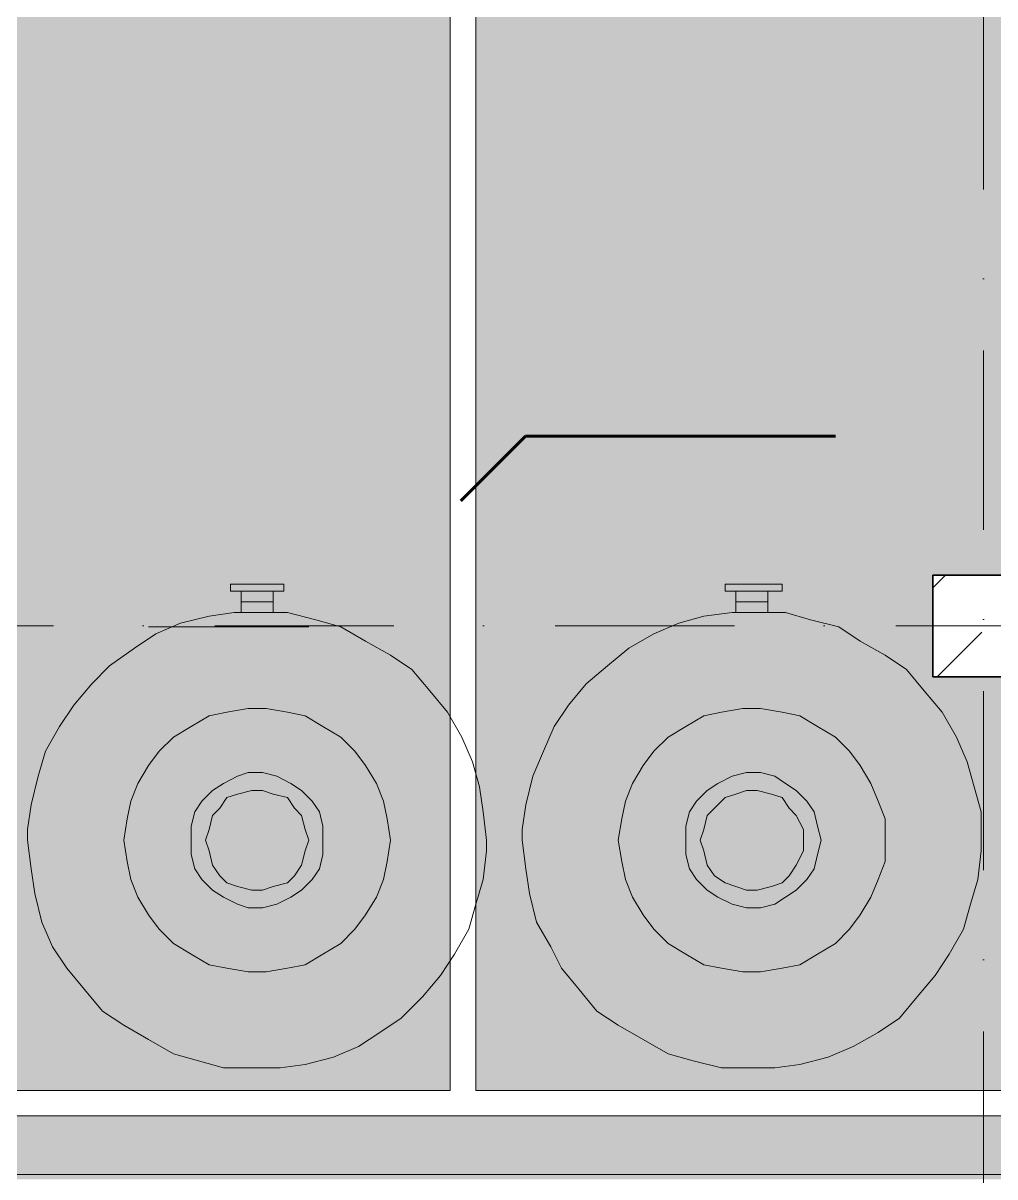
# Model space of a CAD drawing. Header units: millimetres. Extents: x -34838 to 729576, y -214038 to 121482.
# Drawn here: x 538660 to 542486, y -93908 to -89363 of the extents above; entities that cross this region are included whole.
import ezdxf
from ezdxf.enums import TextEntityAlignment as Align

# ---------------------------------------------------------------- set-up
doc = ezdxf.new("R2010")
doc.units = ezdxf.units.MM
doc.header["$MEASUREMENT"] = 0
doc.linetypes.add('Штрихпунктирная', pattern=[1340.555525, 705.555534, -352.777767, 0, -282.222223])
doc.layers.add('0_Ном._пера__202', color=7, linetype='Continuous', lineweight=13, true_color=0xe89b00)
doc.layers.add('АП _ 0 _ ОБЛАДНАННЯ (НИЖНЄ).3D_Ном._пера__79', color=7, linetype='Continuous', lineweight=13, true_color=0x00bf30)
for name, color, linetype in [('А _ ОСІ КООРДИНАЦІЙНІ.3D', 7, 'Continuous'), ('АБ _ 0 _ СТІНИ _ ЗОВНІШНІ .3D', 7, 'Continuous'), ('АБ _ 1 _ КОЛОНИ _ КБ.3D', 7, 'Continuous'), ('АП _ ТЕП _ ЗОНИ ПРИМІЩЕНЬ .3D', 7, 'Continuous')]:
    doc.layers.add(name, color=color, linetype=linetype)
for name, color, linetype, lineweight in [('А _ ОСІ КООРДИНАЦІЙНІ.3D_Ном._пера__105', 7, 'Continuous', 13), ('А _ ОСІ КООРДИНАЦІЙНІ.3D_Ном._пера__25', 7, 'Continuous', 0), ('АБ _ 0 _ СТІНИ _ ЗОВНІШНІ .3D_Ном._пера__1', 7, 'Continuous', 13), ('АБ _ 0 _ СТІНИ _ ЗОВНІШНІ .3D_Ном._пера__87', 7, 'Continuous', 13), ('АБ _ 1 _ КОЛОНИ _ КБ.3D_Ном._пера__28', 7, 'Continuous', 35), ('АП _ 0 _ ОБЛАДНАННЯ (НИЖНЄ).3D_Ном._пера__151', 7, 'Continuous', 60), ('АП _ 0 _ ОБЛАДНАННЯ (НИЖНЄ).3D_Ном._пера__5', 7, 'Continuous', 0)]:
    doc.layers.add(name, color=color, linetype=linetype, lineweight=lineweight)
doc.styles.add('СГЕНЕРИР_СТИЛЬ_1', font='Arial.ttf')

# ---------------------------------------------------------------- blocks, each defined once
blk = doc.blocks.new('Стена_78_1', base_point=(524291.8, -93977.7))
at = {"layer": 'АБ _ 0 _ СТІНИ _ ЗОВНІШНІ .3D_Ном._пера__87', "color": 7, "linetype": 'Continuous', "lineweight": 13, "flags": 128}
blk.add_lwpolyline([(548726.8, -93897.7), (524561.8, -93897.7)], dxfattribs=at)
blk = doc.blocks.new('Колонна_76_1', base_point=(542441.8, -91737.7))
at = {"layer": 'АБ _ 1 _ КОЛОНИ _ КБ.3D', "linetype": 'Continuous', "lineweight": 0, "true_color": 0x000000}
h = blk.add_hatch(dxfattribs=at)
h.set_pattern_fill('М___БЕТОН_АРМОВАНИЙ___З__C0', color=18, style=0, pattern_type=2)
h.set_pattern_definition([(45, (518441.76, -97737.7), (-367.696, 367.696), []), (45, (518257.9, -97553.85), (-367.696, 367.696), [390, -130, 0, -130])])
h.paths.add_polyline_path([(542641.8, -91537.7), (542241.8, -91537.7), (542241.8, -91937.7), (542641.8, -91937.7)])
at = {"layer": 'АБ _ 1 _ КОЛОНИ _ КБ.3D_Ном._пера__28', "color": 7, "linetype": 'Continuous', "lineweight": 35, "flags": 128}
blk.add_lwpolyline([(542641.8, -91537.7), (542241.8, -91537.7), (542241.8, -91937.7), (542641.8, -91937.7)], close=True, dxfattribs=at)
blk = doc.blocks.new('Стандартный Маркер Сетки')
at = {"layer": 'А _ ОСІ КООРДИНАЦІЙНІ.3D_Ном._пера__105', "color": 7, "linetype": 'Штрихпунктирная', "lineweight": 13}
blk.add_line((500, 0), (18399.2, 0), dxfattribs=at)
at = {"layer": 'А _ ОСІ КООРДИНАЦІЙНІ.3D_Ном._пера__25', "color": 7, "lineweight": 0, "style": 'СГЕНЕРИР_СТИЛЬ_1'}
blk.add_attdef('AC_MarkerText_1', text='', height=700, rotation=90, dxfattribs=at).set_placement((19899.2, 40), align=Align.MIDDLE_CENTER)
blk = doc.blocks.new('Стандартный Маркер Сетки_2')
at = {"layer": 'А _ ОСІ КООРДИНАЦІЙНІ.3D_Ном._пера__105', "color": 7, "linetype": 'Штрихпунктирная', "lineweight": 13}
blk.add_line((500, 0), (99754.182117, 0), dxfattribs=at)
at = {"layer": 'А _ ОСІ КООРДИНАЦІЙНІ.3D_Ном._пера__25', "color": 7, "lineweight": 0, "style": 'СГЕНЕРИР_СТИЛЬ_1'}
blk.add_attdef('AC_MarkerText_1', text='', height=700, dxfattribs=at).set_placement((-1000, 40.005), align=Align.MIDDLE_CENTER)

msp = doc.modelspace()

# ---------------------------------------------------------------- hatches: boundary and pattern name
at = {"layer": '0_Ном._пера__202', "linetype": 'Continuous', "lineweight": 0, "true_color": 0x3a2600}
h = msp.add_hatch(color=38, dxfattribs=at)
h.paths.add_polyline_path([(537345.8, -89145.7), (537345.8, -85887.7), (549367.8, -85887.7), (549367.8, -91535.7), (548746.8, -91535.7), (548466.8, -91537.7), (548466.8, -91937.7), (548746.8, -91937.7), (548746.8, -93917.7), (524541.8, -93917.7), (524541.8, -91939.1), (524641.8, -91937.7), (524641.8, -91537.7), (524541.8, -91535.7), (524541.8, -89145.7)])
h.paths.add_polyline_path([(548441.8, -93667.7), (548441.8, -93567.7), (540441.8, -93567.7), (540441.8, -89237.7), (546311.8, -89237.7), (546311.8, -86887.7), (546215.8, -86887.7), (546211.8, -86887.7), (546211.8, -89137.7), (540441.8, -89137.7), (540441.8, -88437.7), (539841.8, -88437.7), (539841.8, -88542.3), (538499.8, -88542.3), (538499.8, -86772.3), (538399.8, -86772.3), (538399.8, -88642.3), (539841.8, -88642.3), (539841.8, -88900), (539841.8, -89237.7), (540341.8, -89237.7), (540341.8, -93567.7), (528441.8, -93567.7), (528441.8, -93667.7)], flags=0)
h.paths.add_polyline_path([(530641.8, -91937.7), (530241.8, -91937.7), (530241.8, -91537.7), (530641.8, -91537.7)], flags=0)
h.paths.add_polyline_path([(536241.8, -91537.7), (536641.8, -91537.7), (536641.8, -91937.7), (536241.8, -91937.7)], flags=0)
h.paths.add_polyline_path([(542641.8, -91937.7), (542241.8, -91937.7), (542241.8, -91537.7), (542641.8, -91537.7)], flags=0)
h.paths.add_polyline_path([(548016.8, -91937.7), (548016.8, -91537.7), (548416.8, -91537.7), (548416.8, -91937.7)], flags=0)

# ---------------------------------------------------------------- linework, layer by layer
at = {"layer": 'АБ _ 0 _ СТІНИ _ ЗОВНІШНІ .3D_Ном._пера__1', "color": 7, "linetype": 'Continuous', "lineweight": 13}
for p, q in [((540441.8, -88437.7), (540441.8, -92346)), ((540341.8, -93567.7), (540341.8, -89237.7)), ((540441.8, -92346), (540441.8, -93567.7)), ((528441.8, -93567.7), (540341.8, -93567.7)), ((540441.8, -93567.7), (548441.8, -93567.7)), ((548441.8, -93667.7), (528441.8, -93667.7))]:
    msp.add_line(p, q, dxfattribs=at)
at = {"layer": 'АП _ 0 _ ОБЛАДНАННЯ (НИЖНЄ).3D_Ном._пера__151', "color": 7, "linetype": 'Continuous', "lineweight": 60}
for p, q in [((540638, -90989.7), (540383.5, -91244.3)), ((541858, -90989.7), (540638, -90989.7))]:
    msp.add_line(p, q, dxfattribs=at)
at = {"layer": 'АП _ 0 _ ОБЛАДНАННЯ (НИЖНЄ).3D_Ном._пера__5', "color": 7, "linetype": 'Continuous', "lineweight": 0}
for points in [[(539476.1, -91572.9), (539476.1, -91600.9)], [(539476.1, -91572.9), (539490.1, -91572.9)], [(539490.1, -91572.9), (539476.1, -91572.9)], [(539476.1, -91572.9), (539476.1, -91600.9)], [(539476.1, -91572.9), (539490.1, -91572.9)], [(539490.1, -91572.9), (539476.1, -91572.9)], [(539490.1, -91572.9), (539504.1, -91572.9)], [(539504.1, -91572.9), (539490.1, -91572.9)], [(539490.1, -91572.9), (539504.1, -91572.9)], [(539504.1, -91572.9), (539490.1, -91572.9)], [(539504.1, -91572.9), (539518.1, -91572.9)], [(539518.1, -91572.9), (539504.1, -91572.9)], [(539518.1, -91572.9), (539504.1, -91572.9)], [(539504.1, -91572.9), (539518.1, -91572.9)], [(539504.1, -91572.9), (539518.1, -91572.9)], [(539518.1, -91572.9), (539504.1, -91572.9)], [(539518.1, -91572.9), (539504.1, -91572.9)], [(539504.1, -91572.9), (539518.1, -91572.9)], [(539532.1, -91572.9), (539518.1, -91572.9)], [(539518.1, -91572.9), (539532.1, -91572.9)], [(539532.1, -91572.9), (539518.1, -91572.9)], [(539518.1, -91572.9), (539532.1, -91572.9)], [(539518.1, -91572.9), (539546.2, -91572.9)], [(539532.1, -91572.9), (539518.1, -91572.9)], [(539518.1, -91572.9), (539532.1, -91572.9)], [(539532.1, -91572.9), (539518.1, -91572.9)], [(539518.1, -91572.9), (539532.1, -91572.9)], [(539546.2, -91572.9), (539532.1, -91572.9)], [(539532.1, -91572.9), (539546.2, -91572.9)], [(539532.1, -91572.9), (539546.2, -91572.9)], [(539546.2, -91572.9), (539532.1, -91572.9)], [(539532.1, -91572.9), (539546.2, -91572.9)], [(539546.2, -91572.9), (539532.1, -91572.9)], [(539546.2, -91572.9), (539574.2, -91572.9)], [(539546.2, -91572.9), (539560.2, -91572.9)], [(539546.2, -91572.9), (539560.2, -91572.9)], [(539560.2, -91572.9), (539546.2, -91572.9)], [(539546.2, -91572.9), (539560.2, -91572.9)], [(539560.2, -91572.9), (539546.2, -91572.9)], [(539560.2, -91572.9), (539574.2, -91572.9)], [(539560.2, -91572.9), (539574.2, -91572.9)], [(539574.2, -91572.9), (539560.2, -91572.9)], [(539560.2, -91572.9), (539574.2, -91572.9)], [(539574.2, -91572.9), (539560.2, -91572.9)], [(539574.2, -91572.9), (539602.2, -91572.9)], [(539574.2, -91572.9), (539602.2, -91572.9)], [(539574.2, -91572.9), (539588.2, -91572.9)], [(539588.2, -91572.9), (539574.2, -91572.9)], [(539574.2, -91572.9), (539588.2, -91572.9)], [(539588.2, -91572.9), (539574.2, -91572.9)], [(539588.2, -91572.9), (539602.2, -91572.9)], [(539602.2, -91572.9), (539588.2, -91572.9)], [(539588.2, -91572.9), (539602.2, -91572.9)], [(539602.2, -91572.9), (539588.2, -91572.9)], [(539602.2, -91572.9), (539630.2, -91572.9)], [(539602.2, -91572.9), (539616.2, -91572.9)], [(539602.2, -91572.9), (539616.2, -91572.9)], [(539616.2, -91572.9), (539602.2, -91572.9)], [(539602.2, -91572.9), (539616.2, -91572.9)], [(539616.2, -91572.9), (539602.2, -91572.9)], [(539630.2, -91572.9), (539616.2, -91572.9)], [(539616.2, -91572.9), (539630.2, -91572.9)], [(539616.2, -91572.9), (539630.2, -91572.9)], [(539630.2, -91572.9), (539658.2, -91572.9)], [(539658.2, -91572.9), (539630.2, -91572.9)], [(539644.2, -91572.9), (539630.2, -91572.9)], [(539630.2, -91572.9), (539644.2, -91572.9)], [(539644.2, -91572.9), (539630.2, -91572.9)], [(539630.2, -91572.9), (539644.2, -91572.9)], [(539630.2, -91572.9), (539658.2, -91572.9)], [(539658.2, -91572.9), (539630.2, -91572.9)], [(539644.2, -91572.9), (539630.2, -91572.9)], [(539630.2, -91572.9), (539644.2, -91572.9)], [(539644.2, -91572.9), (539630.2, -91572.9)], [(539630.2, -91572.9), (539644.2, -91572.9)], [(539658.2, -91572.9), (539644.2, -91572.9)], [(539644.2, -91572.9), (539658.2, -91572.9)], [(539658.2, -91572.9), (539644.2, -91572.9)], [(539644.2, -91572.9), (539658.2, -91572.9)], [(539658.2, -91572.9), (539672.3, -91572.9)], [(539672.3, -91572.9), (539658.2, -91572.9)], [(539658.2, -91572.9), (539672.3, -91572.9)], [(539672.3, -91572.9), (539658.2, -91572.9)], [(539672.3, -91572.9), (539686.3, -91572.9)], [(539686.3, -91572.9), (539672.3, -91572.9)], [(539672.3, -91572.9), (539686.3, -91572.9)], [(539686.3, -91572.9), (539672.3, -91572.9)], [(539686.3, -91600.9), (539686.3, -91572.9)], [(539686.3, -91600.9), (539686.3, -91572.9)], [(541423.6, -91572.9), (541423.6, -91600.9)], [(541423.6, -91572.9), (541437.6, -91572.9)], [(541437.6, -91572.9), (541423.6, -91572.9)], [(541423.6, -91572.9), (541423.6, -91600.9)], [(541423.6, -91572.9), (541437.6, -91572.9)], [(541437.6, -91572.9), (541423.6, -91572.9)], [(541437.6, -91572.9), (541451.7, -91572.9)], [(541451.7, -91572.9), (541437.6, -91572.9)], [(541437.6, -91572.9), (541451.7, -91572.9)], [(541451.7, -91572.9), (541437.6, -91572.9)], [(541451.7, -91572.9), (541479.7, -91572.9)], [(541479.7, -91572.9), (541451.7, -91572.9)], [(541465.7, -91572.9), (541451.7, -91572.9)], [(541451.7, -91572.9), (541465.7, -91572.9)], [(541451.7, -91572.9), (541479.7, -91572.9)], [(541479.7, -91572.9), (541451.7, -91572.9)], [(541465.7, -91572.9), (541451.7, -91572.9)], [(541451.7, -91572.9), (541465.7, -91572.9)], [(541479.7, -91572.9), (541465.7, -91572.9)], [(541465.7, -91572.9), (541479.7, -91572.9)], [(541479.7, -91572.9), (541465.7, -91572.9)], [(541465.7, -91572.9), (541479.7, -91572.9)], [(541479.7, -91572.9), (541507.7, -91572.9)], [(541493.7, -91572.9), (541479.7, -91572.9)], [(541479.7, -91572.9), (541493.7, -91572.9)], [(541479.7, -91572.9), (541493.7, -91572.9)], [(541493.7, -91572.9), (541507.7, -91572.9)], [(541493.7, -91572.9), (541507.7, -91572.9)], [(541507.7, -91572.9), (541493.7, -91572.9)], [(541493.7, -91572.9), (541507.7, -91572.9)], [(541507.7, -91572.9), (541493.7, -91572.9)], [(541507.7, -91572.9), (541535.7, -91572.9)], [(541507.7, -91572.9), (541535.7, -91572.9)], [(541507.7, -91572.9), (541521.7, -91572.9)], [(541521.7, -91572.9), (541507.7, -91572.9)], [(541507.7, -91572.9), (541521.7, -91572.9)], [(541521.7, -91572.9), (541507.7, -91572.9)], [(541521.7, -91572.9), (541535.7, -91572.9)], [(541535.7, -91572.9), (541521.7, -91572.9)], [(541521.7, -91572.9), (541535.7, -91572.9)], [(541535.7, -91572.9), (541521.7, -91572.9)], [(541535.7, -91572.9), (541563.7, -91572.9)], [(541535.7, -91572.9), (541549.7, -91572.9)], [(541535.7, -91572.9), (541549.7, -91572.9)], [(541549.7, -91572.9), (541535.7, -91572.9)], [(541535.7, -91572.9), (541549.7, -91572.9)], [(541549.7, -91572.9), (541535.7, -91572.9)], [(541549.7, -91572.9), (541563.7, -91572.9)], [(541549.7, -91572.9), (541563.7, -91572.9)], [(541563.7, -91572.9), (541591.8, -91572.9)], [(541577.7, -91572.9), (541563.7, -91572.9)], [(541563.7, -91572.9), (541577.7, -91572.9)], [(541563.7, -91572.9), (541577.7, -91572.9)], [(541577.7, -91572.9), (541563.7, -91572.9)], [(541563.7, -91572.9), (541577.7, -91572.9)], [(541577.7, -91572.9), (541563.7, -91572.9)], [(541591.8, -91572.9), (541577.7, -91572.9)], [(541577.7, -91572.9), (541591.8, -91572.9)], [(541591.8, -91572.9), (541577.7, -91572.9)], [(541577.7, -91572.9), (541591.8, -91572.9)], [(541591.8, -91572.9), (541577.7, -91572.9)], [(541577.7, -91572.9), (541591.8, -91572.9)], [(541591.8, -91572.9), (541577.7, -91572.9)], [(541577.7, -91572.9), (541591.8, -91572.9)], [(541591.8, -91572.9), (541605.8, -91572.9)], [(541605.8, -91572.9), (541591.8, -91572.9)], [(541605.8, -91572.9), (541591.8, -91572.9)], [(541591.8, -91572.9), (541605.8, -91572.9)], [(541591.8, -91572.9), (541605.8, -91572.9)], [(541605.8, -91572.9), (541591.8, -91572.9)], [(541605.8, -91572.9), (541591.8, -91572.9)], [(541591.8, -91572.9), (541605.8, -91572.9)], [(541605.8, -91572.9), (541619.8, -91572.9)], [(541619.8, -91572.9), (541605.8, -91572.9)], [(541605.8, -91572.9), (541619.8, -91572.9)], [(541619.8, -91572.9), (541605.8, -91572.9)], [(541619.8, -91572.9), (541633.8, -91572.9)], [(541633.8, -91572.9), (541619.8, -91572.9)], [(541619.8, -91572.9), (541633.8, -91572.9)], [(541633.8, -91572.9), (541619.8, -91572.9)], [(541633.8, -91572.9), (541647.8, -91572.9)], [(541647.8, -91572.9), (541633.8, -91572.9)], [(541633.8, -91572.9), (541647.8, -91572.9)], [(541647.8, -91572.9), (541633.8, -91572.9)], [(541647.8, -91600.9), (541647.8, -91572.9)], [(541647.8, -91600.9), (541647.8, -91572.9)], [(539476.1, -91600.9), (539490.1, -91600.9)], [(539490.1, -91600.9), (539476.1, -91600.9)], [(539476.1, -91600.9), (539490.1, -91600.9)], [(539490.1, -91600.9), (539476.1, -91600.9)], [(539490.1, -91600.9), (539504.1, -91600.9)], [(539504.1, -91600.9), (539490.1, -91600.9)], [(539490.1, -91600.9), (539504.1, -91600.9)], [(539504.1, -91600.9), (539490.1, -91600.9)], [(539504.1, -91600.9), (539518.1, -91600.9)], [(539518.1, -91600.9), (539504.1, -91600.9)], [(539504.1, -91600.9), (539518.1, -91600.9)], [(539518.1, -91600.9), (539504.1, -91600.9)], [(539518.1, -91600.9), (539518.1, -91642.9)], [(539546.2, -91600.9), (539518.1, -91600.9)], [(539518.1, -91600.9), (539532.1, -91600.9)], [(539518.1, -91600.9), (539518.1, -91642.9)], [(539532.1, -91600.9), (539546.2, -91600.9)], [(539574.2, -91600.9), (539546.2, -91600.9)], [(539546.2, -91600.9), (539560.2, -91600.9)], [(539560.2, -91600.9), (539574.2, -91600.9)], [(539602.2, -91600.9), (539574.2, -91600.9)], [(539574.2, -91600.9), (539602.2, -91600.9)], [(539630.2, -91600.9), (539602.2, -91600.9)], [(539602.2, -91600.9), (539616.2, -91600.9)], [(539616.2, -91600.9), (539630.2, -91600.9)], [(539658.2, -91600.9), (539630.2, -91600.9)], [(539630.2, -91600.9), (539644.2, -91600.9)], [(539644.2, -91600.9), (539658.2, -91600.9)], [(539658.2, -91600.9), (539644.2, -91600.9)], [(539644.2, -91642.9), (539644.2, -91600.9)], [(539644.2, -91600.9), (539658.2, -91600.9)], [(539644.2, -91642.9), (539644.2, -91600.9)], [(539658.2, -91600.9), (539672.3, -91600.9)], [(539672.3, -91600.9), (539658.2, -91600.9)], [(539658.2, -91600.9), (539672.3, -91600.9)], [(539672.3, -91600.9), (539658.2, -91600.9)], [(539672.3, -91600.9), (539686.3, -91600.9)], [(539686.3, -91600.9), (539672.3, -91600.9)], [(539672.3, -91600.9), (539686.3, -91600.9)], [(539686.3, -91600.9), (539672.3, -91600.9)], [(541423.6, -91600.9), (541437.6, -91600.9)], [(541437.6, -91600.9), (541423.6, -91600.9)], [(541423.6, -91600.9), (541437.6, -91600.9)], [(541437.6, -91600.9), (541423.6, -91600.9)], [(541437.6, -91600.9), (541451.7, -91600.9)], [(541451.7, -91600.9), (541437.6, -91600.9)], [(541437.6, -91600.9), (541451.7, -91600.9)], [(541451.7, -91600.9), (541437.6, -91600.9)], [(541451.7, -91600.9), (541465.7, -91600.9)], [(541465.7, -91600.9), (541451.7, -91600.9)], [(541451.7, -91600.9), (541465.7, -91600.9)], [(541479.7, -91600.9), (541451.7, -91600.9)], [(541465.7, -91600.9), (541465.7, -91642.9)], [(541465.7, -91600.9), (541465.7, -91642.9)], [(541507.7, -91600.9), (541479.7, -91600.9)], [(541479.7, -91600.9), (541493.7, -91600.9)], [(541493.7, -91600.9), (541507.7, -91600.9)], [(541535.7, -91600.9), (541507.7, -91600.9)], [(541507.7, -91600.9), (541535.7, -91600.9)], [(541563.7, -91600.9), (541535.7, -91600.9)], [(541535.7, -91600.9), (541549.7, -91600.9)], [(541549.7, -91600.9), (541563.7, -91600.9)], [(541591.8, -91600.9), (541563.7, -91600.9)], [(541563.7, -91600.9), (541577.7, -91600.9)], [(541577.7, -91600.9), (541591.8, -91600.9)], [(541591.8, -91600.9), (541605.8, -91600.9)], [(541605.8, -91600.9), (541591.8, -91600.9)], [(541591.8, -91642.9), (541591.8, -91600.9)], [(541591.8, -91600.9), (541605.8, -91600.9)], [(541605.8, -91600.9), (541591.8, -91600.9)], [(541591.8, -91642.9), (541591.8, -91600.9)], [(541605.8, -91600.9), (541619.8, -91600.9)], [(541619.8, -91600.9), (541605.8, -91600.9)], [(541605.8, -91600.9), (541619.8, -91600.9)], [(541619.8, -91600.9), (541605.8, -91600.9)], [(541619.8, -91600.9), (541633.8, -91600.9)], [(541633.8, -91600.9), (541619.8, -91600.9)], [(541619.8, -91600.9), (541633.8, -91600.9)], [(541633.8, -91600.9), (541619.8, -91600.9)], [(541633.8, -91600.9), (541647.8, -91600.9)], [(541647.8, -91600.9), (541633.8, -91600.9)], [(541633.8, -91600.9), (541647.8, -91600.9)], [(541647.8, -91600.9), (541633.8, -91600.9)], [(539532.1, -91642.9), (539518.1, -91642.9)], [(539518.1, -91642.9), (539518.1, -91685)], [(539518.1, -91642.9), (539518.1, -91685)], [(539546.2, -91642.9), (539532.1, -91642.9)], [(539532.1, -91642.9), (539546.2, -91642.9)], [(539560.2, -91642.9), (539546.2, -91642.9)], [(539546.2, -91642.9), (539560.2, -91642.9)], [(539574.2, -91642.9), (539560.2, -91642.9)], [(539560.2, -91642.9), (539574.2, -91642.9)], [(539602.2, -91642.9), (539574.2, -91642.9)], [(539574.2, -91642.9), (539602.2, -91642.9)], [(539616.2, -91642.9), (539602.2, -91642.9)], [(539602.2, -91642.9), (539616.2, -91642.9)], [(539630.2, -91642.9), (539616.2, -91642.9)], [(539616.2, -91642.9), (539630.2, -91642.9)], [(539644.2, -91642.9), (539630.2, -91642.9)], [(539644.2, -91685), (539644.2, -91642.9)], [(539644.2, -91685), (539644.2, -91642.9)], [(541479.7, -91642.9), (541465.7, -91642.9)], [(541465.7, -91642.9), (541465.7, -91685)], [(541465.7, -91642.9), (541465.7, -91685)], [(541493.7, -91642.9), (541479.7, -91642.9)], [(541479.7, -91642.9), (541493.7, -91642.9)], [(541507.7, -91642.9), (541493.7, -91642.9)], [(541493.7, -91642.9), (541521.7, -91642.9)], [(541535.7, -91642.9), (541507.7, -91642.9)], [(541521.7, -91642.9), (541535.7, -91642.9)], [(541549.7, -91642.9), (541535.7, -91642.9)], [(541535.7, -91642.9), (541549.7, -91642.9)], [(541563.7, -91642.9), (541549.7, -91642.9)], [(541549.7, -91642.9), (541563.7, -91642.9)], [(541577.7, -91642.9), (541563.7, -91642.9)], [(541563.7, -91642.9), (541577.7, -91642.9)], [(541591.8, -91642.9), (541577.7, -91642.9)], [(541577.7, -91642.9), (541591.8, -91642.9)], [(541591.8, -91685), (541591.8, -91642.9)], [(541591.8, -91685), (541591.8, -91642.9)], [(539392, -91699), (539279.9, -91727)], [(539490.1, -91685), (539392, -91699)], [(539602.2, -91685), (539490.1, -91685)], [(539518.1, -91685), (539532.1, -91685)], [(539532.1, -91685), (539518.1, -91685)], [(539532.1, -91685), (539518.1, -91685)], [(539532.1, -91685), (539546.2, -91685)], [(539546.2, -91685), (539532.1, -91685)], [(539546.2, -91685), (539532.1, -91685)], [(539546.2, -91685), (539574.2, -91685)], [(539574.2, -91685), (539546.2, -91685)], [(539574.2, -91685), (539546.2, -91685)], [(539574.2, -91685), (539560.2, -91685)], [(539574.2, -91685), (539588.2, -91685)], [(539588.2, -91685), (539574.2, -91685)], [(539588.2, -91685), (539574.2, -91685)], [(539588.2, -91685), (539574.2, -91685)], [(539588.2, -91685), (539616.2, -91685)], [(539616.2, -91685), (539588.2, -91685)], [(539616.2, -91685), (539588.2, -91685)], [(539602.2, -91685), (539588.2, -91685)], [(539700.3, -91685), (539602.2, -91685)], [(539616.2, -91685), (539630.2, -91685)], [(539630.2, -91685), (539616.2, -91685)], [(539630.2, -91685), (539616.2, -91685)], [(539630.2, -91685), (539644.2, -91685)], [(539644.2, -91685), (539630.2, -91685)], [(539644.2, -91685), (539630.2, -91685)], [(539812.4, -91713), (539700.3, -91685)], [(541339.6, -91699), (541241.5, -91727)], [(541451.7, -91685), (541339.6, -91699)], [(541549.7, -91685), (541451.7, -91685)], [(541465.7, -91685), (541479.7, -91685)], [(541479.7, -91685), (541465.7, -91685)], [(541479.7, -91685), (541465.7, -91685)], [(541479.7, -91685), (541493.7, -91685)], [(541493.7, -91685), (541479.7, -91685)], [(541493.7, -91685), (541479.7, -91685)], [(541493.7, -91685), (541521.7, -91685)], [(541521.7, -91685), (541493.7, -91685)], [(541521.7, -91685), (541493.7, -91685)], [(541521.7, -91685), (541507.7, -91685)], [(541521.7, -91685), (541535.7, -91685)], [(541535.7, -91685), (541521.7, -91685)], [(541535.7, -91685), (541521.7, -91685)], [(541535.7, -91685), (541521.7, -91685)], [(541535.7, -91685), (541563.7, -91685)], [(541563.7, -91685), (541535.7, -91685)], [(541563.7, -91685), (541535.7, -91685)], [(541549.7, -91685), (541535.7, -91685)], [(541661.8, -91685), (541549.7, -91685)], [(541563.7, -91685), (541549.7, -91685)], [(541563.7, -91685), (541577.7, -91685)], [(541577.7, -91685), (541563.7, -91685)], [(541577.7, -91685), (541563.7, -91685)], [(541577.7, -91685), (541591.8, -91685)], [(541591.8, -91685), (541577.7, -91685)], [(541591.8, -91685), (541577.7, -91685)], [(541759.9, -91713), (541661.8, -91685)], [(539279.9, -91727), (539181.9, -91769)], [(539910.4, -91741), (539812.4, -91713)], [(540008.5, -91797), (539910.4, -91741)], [(541241.5, -91727), (541143.4, -91769)], [(541872, -91741), (541759.9, -91713)], [(541956, -91797), (541872, -91741)], [(539181.9, -91769), (539097.8, -91825.1)], [(540106.6, -91853.1), (540008.5, -91797)], [(541143.4, -91769), (541045.3, -91825.1)], [(542054.1, -91853.1), (541956, -91797)], [(539097.8, -91825.1), (538999.7, -91895.1)], [(541045.3, -91825.1), (540961.3, -91895.1)], [(540190.7, -91909.1), (540106.6, -91853.1)], [(542138.2, -91909.1), (542054.1, -91853.1)], [(538999.7, -91895.1), (538929.7, -91965.2)], [(540260.7, -91993.2), (540190.7, -91909.1)], [(540961.3, -91895.1), (540877.2, -91965.2)], [(542208.2, -91993.2), (542138.2, -91909.1)], [(538929.7, -91965.2), (538859.6, -92049.2)], [(540877.2, -91965.2), (540807.1, -92049.2)], [(540330.8, -92077.3), (540260.7, -91993.2)], [(542278.3, -92077.3), (542208.2, -91993.2)], [(538859.6, -92049.2), (538803.6, -92133.3)], [(539546.2, -92063.2), (539462.1, -92077.3)], [(539616.2, -92063.2), (539546.2, -92063.2)], [(539700.3, -92077.3), (539616.2, -92063.2)], [(540807.1, -92049.2), (540751.1, -92133.3)], [(541493.7, -92063.2), (541409.6, -92077.3)], [(541563.7, -92063.2), (541493.7, -92063.2)], [(541647.8, -92077.3), (541563.7, -92063.2)], [(539392, -92091.3), (539322, -92133.3)], [(539462.1, -92077.3), (539392, -92091.3)], [(539770.3, -92091.3), (539700.3, -92077.3)], [(539840.4, -92133.3), (539770.3, -92091.3)], [(540386.8, -92175.3), (540330.8, -92077.3)], [(541339.6, -92091.3), (541269.5, -92133.3)], [(541409.6, -92077.3), (541339.6, -92091.3)], [(541717.9, -92091.3), (541647.8, -92077.3)], [(541787.9, -92133.3), (541717.9, -92091.3)], [(542334.3, -92175.3), (542278.3, -92077.3)], [(538803.6, -92133.3), (538747.5, -92231.4)], [(539322, -92133.3), (539251.9, -92175.3)], [(539910.4, -92175.3), (539840.4, -92133.3)], [(540751.1, -92133.3), (540709.1, -92231.4)], [(541269.5, -92133.3), (541199.5, -92175.3)], [(541858, -92175.3), (541787.9, -92133.3)], [(539251.9, -92175.3), (539195.9, -92231.4)], [(539966.5, -92231.4), (539910.4, -92175.3)], [(540428.8, -92273.4), (540386.8, -92175.3)], [(541199.5, -92175.3), (541143.4, -92231.4)], [(541914, -92231.4), (541858, -92175.3)], [(542376.4, -92273.4), (542334.3, -92175.3)], [(538747.5, -92231.4), (538719.5, -92329.5)], [(539195.9, -92231.4), (539153.8, -92287.4)], [(540008.5, -92287.4), (539966.5, -92231.4)], [(540709.1, -92231.4), (540667, -92329.5)], [(541143.4, -92231.4), (541101.4, -92287.4)], [(541956, -92287.4), (541914, -92231.4)], [(539153.8, -92287.4), (539111.8, -92357.5)], [(540050.6, -92357.5), (540008.5, -92287.4)], [(540456.9, -92371.5), (540428.8, -92273.4)], [(541101.4, -92287.4), (541059.3, -92357.5)], [(541998.1, -92357.5), (541956, -92287.4)], [(542404.4, -92371.5), (542376.4, -92273.4)], [(538719.5, -92329.5), (538691.5, -92441.5)], [(539504.1, -92329.5), (539448.1, -92357.5)], [(539546.2, -92315.4), (539504.1, -92329.5)], [(539602.2, -92315.4), (539546.2, -92315.4)], [(539658.2, -92329.5), (539602.2, -92315.4)], [(539714.3, -92357.5), (539658.2, -92329.5)], [(540667, -92329.5), (540639, -92441.5)], [(541451.7, -92329.5), (541395.6, -92357.5)], [(541507.7, -92315.4), (541451.7, -92329.5)], [(541563.7, -92315.4), (541507.7, -92315.4)], [(541619.8, -92329.5), (541563.7, -92315.4)], [(541661.8, -92357.5), (541619.8, -92329.5)], [(539111.8, -92357.5), (539083.8, -92427.5)], [(539406, -92385.5), (539364, -92427.5)], [(539448.1, -92357.5), (539406, -92385.5)], [(539504.1, -92399.5), (539560.2, -92385.5)], [(539560.2, -92385.5), (539602.2, -92385.5)], [(539602.2, -92385.5), (539644.2, -92399.5)], [(539756.3, -92385.5), (539714.3, -92357.5)], [(539798.4, -92427.5), (539756.3, -92385.5)], [(540078.6, -92427.5), (540050.6, -92357.5)], [(540470.9, -92469.6), (540456.9, -92371.5)], [(541059.3, -92357.5), (541031.3, -92427.5)], [(541353.6, -92385.5), (541311.5, -92427.5)], [(541395.6, -92357.5), (541353.6, -92385.5)], [(541465.7, -92399.5), (541507.7, -92385.5)], [(541507.7, -92385.5), (541549.7, -92385.5)], [(541549.7, -92385.5), (541605.8, -92399.5)], [(541703.8, -92385.5), (541661.8, -92357.5)], [(541745.9, -92427.5), (541703.8, -92385.5)], [(542026.1, -92427.5), (541998.1, -92357.5)], [(542432.4, -92469.6), (542404.4, -92371.5)], [(539083.8, -92427.5), (539069.8, -92497.6)], [(539364, -92427.5), (539336, -92469.6)], [(539434.1, -92455.6), (539462.1, -92413.5)], [(539462.1, -92413.5), (539504.1, -92399.5)], [(539644.2, -92399.5), (539700.3, -92413.5)], [(539700.3, -92413.5), (539728.3, -92455.6)], [(539826.4, -92469.6), (539798.4, -92427.5)], [(540092.6, -92497.6), (540078.6, -92427.5)], [(541031.3, -92427.5), (541017.3, -92497.6)], [(541311.5, -92427.5), (541283.5, -92469.6)], [(541381.6, -92455.6), (541423.6, -92413.5)], [(541423.6, -92413.5), (541465.7, -92399.5)], [(541605.8, -92399.5), (541647.8, -92413.5)], [(541647.8, -92413.5), (541675.8, -92455.6)], [(541773.9, -92469.6), (541745.9, -92427.5)], [(542054.1, -92497.6), (542026.1, -92427.5)], [(538691.5, -92441.5), (538677.5, -92539.6)], [(539336, -92469.6), (539322, -92525.6)], [(539392, -92539.6), (539406, -92483.6)], [(539406, -92483.6), (539434.1, -92455.6)], [(539728.3, -92455.6), (539756.3, -92483.6)], [(539756.3, -92483.6), (539770.3, -92539.6)], [(539840.4, -92525.6), (539826.4, -92469.6)], [(540484.9, -92581.7), (540470.9, -92469.6)], [(540639, -92441.5), (540625, -92539.6)], [(541283.5, -92469.6), (541269.5, -92525.6)], [(541339.6, -92539.6), (541353.6, -92483.6)], [(541353.6, -92483.6), (541381.6, -92455.6)], [(541675.8, -92455.6), (541703.8, -92483.6)], [(541703.8, -92483.6), (541731.9, -92539.6)], [(541787.9, -92525.6), (541773.9, -92469.6)], [(542432.4, -92581.7), (542432.4, -92469.6)], [(539069.8, -92497.6), (539055.8, -92581.7)], [(539322, -92525.6), (539322, -92581.7)], [(539840.4, -92581.7), (539840.4, -92525.6)], [(540106.6, -92581.7), (540092.6, -92497.6)], [(541017.3, -92497.6), (541003.3, -92581.7)], [(541269.5, -92525.6), (541269.5, -92581.7)], [(541801.9, -92581.7), (541787.9, -92525.6)], [(542054.1, -92581.7), (542054.1, -92497.6)], [(538677.5, -92539.6), (538677.5, -92581.7)], [(539378, -92581.7), (539392, -92539.6)], [(539770.3, -92539.6), (539784.3, -92581.7)], [(540625, -92539.6), (540625, -92581.7)], [(541325.6, -92581.7), (541339.6, -92539.6)], [(541731.9, -92539.6), (541731.9, -92581.7)], [(538677.5, -92581.7), (538691.5, -92693.7)], [(539055.8, -92581.7), (539069.8, -92665.7)], [(539322, -92581.7), (539322, -92637.7)], [(539392, -92623.7), (539378, -92581.7)], [(539784.3, -92581.7), (539770.3, -92623.7)], [(539840.4, -92637.7), (539840.4, -92581.7)], [(540092.6, -92665.7), (540106.6, -92581.7)], [(540484.9, -92623.7), (540484.9, -92581.7)], [(540625, -92581.7), (540639, -92693.7)], [(541003.3, -92581.7), (541017.3, -92665.7)], [(541269.5, -92581.7), (541269.5, -92637.7)], [(541339.6, -92623.7), (541325.6, -92581.7)], [(541731.9, -92581.7), (541731.9, -92623.7)], [(541787.9, -92637.7), (541801.9, -92581.7)], [(542054.1, -92665.7), (542054.1, -92581.7)], [(542432.4, -92623.7), (542432.4, -92581.7)], [(539069.8, -92665.7), (539083.8, -92735.8)], [(539322, -92637.7), (539336, -92693.7)], [(539406, -92679.7), (539392, -92623.7)], [(539770.3, -92623.7), (539756.3, -92679.7)], [(539826.4, -92693.7), (539840.4, -92637.7)], [(540078.6, -92735.8), (540092.6, -92665.7)], [(540470.9, -92735.8), (540484.9, -92623.7)], [(541017.3, -92665.7), (541031.3, -92735.8)], [(541269.5, -92637.7), (541283.5, -92693.7)], [(541353.6, -92679.7), (541339.6, -92623.7)], [(541731.9, -92623.7), (541703.8, -92679.7)], [(541773.9, -92693.7), (541787.9, -92637.7)], [(542026.1, -92735.8), (542054.1, -92665.7)], [(542418.4, -92735.8), (542432.4, -92623.7)], [(538691.5, -92693.7), (538705.5, -92791.8)], [(539336, -92693.7), (539364, -92735.8)], [(539434.1, -92721.8), (539406, -92679.7)], [(539756.3, -92679.7), (539728.3, -92721.8)], [(539798.4, -92735.8), (539826.4, -92693.7)], [(540639, -92693.7), (540653, -92791.8)], [(541283.5, -92693.7), (541311.5, -92735.8)], [(541381.6, -92721.8), (541353.6, -92679.7)], [(541703.8, -92679.7), (541675.8, -92721.8)], [(541745.9, -92735.8), (541773.9, -92693.7)], [(539083.8, -92735.8), (539111.8, -92805.8)], [(539364, -92735.8), (539406, -92777.8)], [(539462.1, -92749.8), (539434.1, -92721.8)], [(539504.1, -92763.8), (539462.1, -92749.8)], [(539700.3, -92749.8), (539644.2, -92763.8)], [(539728.3, -92721.8), (539700.3, -92749.8)], [(539756.3, -92777.8), (539798.4, -92735.8)], [(540050.6, -92805.8), (540078.6, -92735.8)], [(540442.9, -92833.9), (540470.9, -92735.8)], [(541031.3, -92735.8), (541059.3, -92805.8)], [(541311.5, -92735.8), (541353.6, -92777.8)], [(541423.6, -92749.8), (541381.6, -92721.8)], [(541465.7, -92763.8), (541423.6, -92749.8)], [(541647.8, -92749.8), (541605.8, -92763.8)], [(541675.8, -92721.8), (541647.8, -92749.8)], [(541703.8, -92777.8), (541745.9, -92735.8)], [(541998.1, -92805.8), (542026.1, -92735.8)], [(542390.4, -92833.9), (542418.4, -92735.8)], [(538705.5, -92791.8), (538733.5, -92903.9)], [(539406, -92777.8), (539448.1, -92805.8)], [(539560.2, -92777.8), (539504.1, -92763.8)], [(539602.2, -92777.8), (539560.2, -92777.8)], [(539644.2, -92763.8), (539602.2, -92777.8)], [(539714.3, -92805.8), (539756.3, -92777.8)], [(540653, -92791.8), (540681, -92903.9)], [(541353.6, -92777.8), (541395.6, -92805.8)], [(541507.7, -92777.8), (541465.7, -92763.8)], [(541549.7, -92777.8), (541507.7, -92777.8)], [(541605.8, -92763.8), (541549.7, -92777.8)], [(541661.8, -92805.8), (541703.8, -92777.8)], [(539111.8, -92805.8), (539153.8, -92875.9)], [(539448.1, -92805.8), (539504.1, -92833.9)], [(539504.1, -92833.9), (539546.2, -92847.9)], [(539602.2, -92847.9), (539658.2, -92833.9)], [(539658.2, -92833.9), (539714.3, -92805.8)], [(540008.5, -92875.9), (540050.6, -92805.8)], [(540414.8, -92931.9), (540442.9, -92833.9)], [(541059.3, -92805.8), (541101.4, -92875.9)], [(541395.6, -92805.8), (541451.7, -92833.9)], [(541451.7, -92833.9), (541507.7, -92847.9)], [(541563.7, -92847.9), (541619.8, -92833.9)], [(541619.8, -92833.9), (541661.8, -92805.8)], [(541956, -92875.9), (541998.1, -92805.8)], [(542362.4, -92931.9), (542390.4, -92833.9)], [(539153.8, -92875.9), (539195.9, -92931.9)], [(539546.2, -92847.9), (539602.2, -92847.9)], [(539966.5, -92931.9), (540008.5, -92875.9)], [(541101.4, -92875.9), (541143.4, -92931.9)], [(541507.7, -92847.9), (541563.7, -92847.9)], [(541914, -92931.9), (541956, -92875.9)], [(538733.5, -92903.9), (538775.6, -93002)], [(539195.9, -92931.9), (539251.9, -92988)], [(539910.4, -92988), (539966.5, -92931.9)], [(540358.8, -93030), (540414.8, -92931.9)], [(540681, -92903.9), (540737.1, -93002)], [(541143.4, -92931.9), (541199.5, -92988)], [(541858, -92988), (541914, -92931.9)], [(542306.3, -93030), (542362.4, -92931.9)], [(538775.6, -93002), (538831.6, -93086)], [(539251.9, -92988), (539322, -93030)], [(539840.4, -93030), (539910.4, -92988)], [(540737.1, -93002), (540779.1, -93086)], [(541199.5, -92988), (541269.5, -93030)], [(541787.9, -93030), (541858, -92988)], [(539322, -93030), (539392, -93072)], [(539392, -93072), (539462.1, -93086)], [(539700.3, -93086), (539770.3, -93072)], [(539770.3, -93072), (539840.4, -93030)], [(540302.7, -93114.1), (540358.8, -93030)], [(541269.5, -93030), (541339.6, -93072)], [(541339.6, -93072), (541409.6, -93086)], [(541647.8, -93086), (541717.9, -93072)], [(541717.9, -93072), (541787.9, -93030)], [(542250.3, -93114.1), (542306.3, -93030)], [(538831.6, -93086), (538901.7, -93170.1)], [(539462.1, -93086), (539546.2, -93100.1)], [(539546.2, -93100.1), (539616.2, -93100.1)], [(539616.2, -93100.1), (539700.3, -93086)], [(540232.7, -93198.1), (540302.7, -93114.1)], [(540779.1, -93086), (540849.2, -93170.1)], [(541409.6, -93086), (541493.7, -93100.1)], [(541493.7, -93100.1), (541563.7, -93100.1)], [(541563.7, -93100.1), (541647.8, -93086)], [(542180.2, -93198.1), (542250.3, -93114.1)], [(538901.7, -93170.1), (538971.7, -93254.2)], [(540148.6, -93282.2), (540232.7, -93198.1)], [(540849.2, -93170.1), (540919.2, -93254.2)], [(542110.2, -93282.2), (542180.2, -93198.1)], [(538971.7, -93254.2), (539055.8, -93310.2)], [(540919.2, -93254.2), (541003.3, -93310.2)], [(540064.6, -93338.2), (540148.6, -93282.2)], [(542026.1, -93338.2), (542110.2, -93282.2)], [(539055.8, -93310.2), (539153.8, -93366.3)], [(539980.5, -93394.3), (540064.6, -93338.2)], [(541003.3, -93310.2), (541101.4, -93366.3)], [(541928, -93394.3), (542026.1, -93338.2)], [(539153.8, -93366.3), (539251.9, -93422.3)], [(541101.4, -93366.3), (541199.5, -93422.3)], [(539251.9, -93422.3), (539350, -93450.3)], [(539770.3, -93464.3), (539882.4, -93436.3)], [(539882.4, -93436.3), (539980.5, -93394.3)], [(541199.5, -93422.3), (541297.5, -93450.3)], [(541717.9, -93464.3), (541829.9, -93436.3)], [(541829.9, -93436.3), (541928, -93394.3)], [(539350, -93450.3), (539448.1, -93478.4)], [(539448.1, -93478.4), (539560.2, -93478.4)], [(539560.2, -93478.4), (539672.3, -93478.4)], [(539672.3, -93478.4), (539770.3, -93464.3)], [(541297.5, -93450.3), (541409.6, -93478.4)], [(541409.6, -93478.4), (541507.7, -93478.4)], [(541507.7, -93478.4), (541619.8, -93478.4)], [(541619.8, -93478.4), (541717.9, -93464.3)]]:
    msp.add_lwpolyline(points, dxfattribs=at)
at = {"layer": 'АП _ 0 _ ОБЛАДНАННЯ (НИЖНЄ).3D_Ном._пера__79', "color": 102, "linetype": 'Continuous', "lineweight": 13, "true_color": 0x00bf30}
msp.add_lwpolyline([(539784.3, -91741), (539153.8, -91741)], dxfattribs=at)
at = {"layer": 'АП _ ТЕП _ ЗОНИ ПРИМІЩЕНЬ .3D', "color": 254, "linetype": 'Continuous', "lineweight": 0, "true_color": 0xddc2d0, "flags": 128}
for points in [[(524561.8, -93897.7), (548726.8, -93897.7), (548726.8, -91937.7), (548466.8, -91937.7), (548466.8, -91537.7), (548726.8, -91537.7), (548726.8, -91517.7), (549367.8, -91517.7), (549367.8, -85937.7), (572843.8, -85937.7), (572843.8, -85887.7), (524561.8, -85887.7), (524561.8, -85937.7), (524561.8, -91537.7), (524641.8, -91537.7), (524641.8, -91937.7), (524561.8, -91937.7)], [(542641.8, -91937.7), (542241.8, -91937.7), (542241.8, -91537.7), (542641.8, -91537.7)]]:
    msp.add_lwpolyline(points, close=True, dxfattribs=at)

# ---------------------------------------------------------------- block references
at = {"layer": 'А _ ОСІ КООРДИНАЦІЙНІ.3D', "color": 7, "linetype": 'Continuous', "lineweight": 60, "zscale": 1000, "rotation": 270}
msp.add_blockref('Стандартный Маркер Сетки', (542441.8, -84790.6), dxfattribs=at)
at = {"layer": 'А _ ОСІ КООРДИНАЦІЙНІ.3D', "color": 7, "linetype": 'Continuous', "lineweight": 60, "zscale": 1000}
msp.add_blockref('Стандартный Маркер Сетки_2', (513441.8, -91737.7), dxfattribs=at)
at = {"layer": 'АБ _ 0 _ СТІНИ _ ЗОВНІШНІ .3D', "color": 7, "lineweight": 20}
msp.add_blockref('Стена_78_1', (524291.8, -93977.7), dxfattribs=at)
at = {"layer": 'АБ _ 1 _ КОЛОНИ _ КБ.3D', "color": 7, "lineweight": 35}
msp.add_blockref('Колонна_76_1', (542441.8, -91737.7), dxfattribs=at)

doc.saveas('drawing.dxf')
